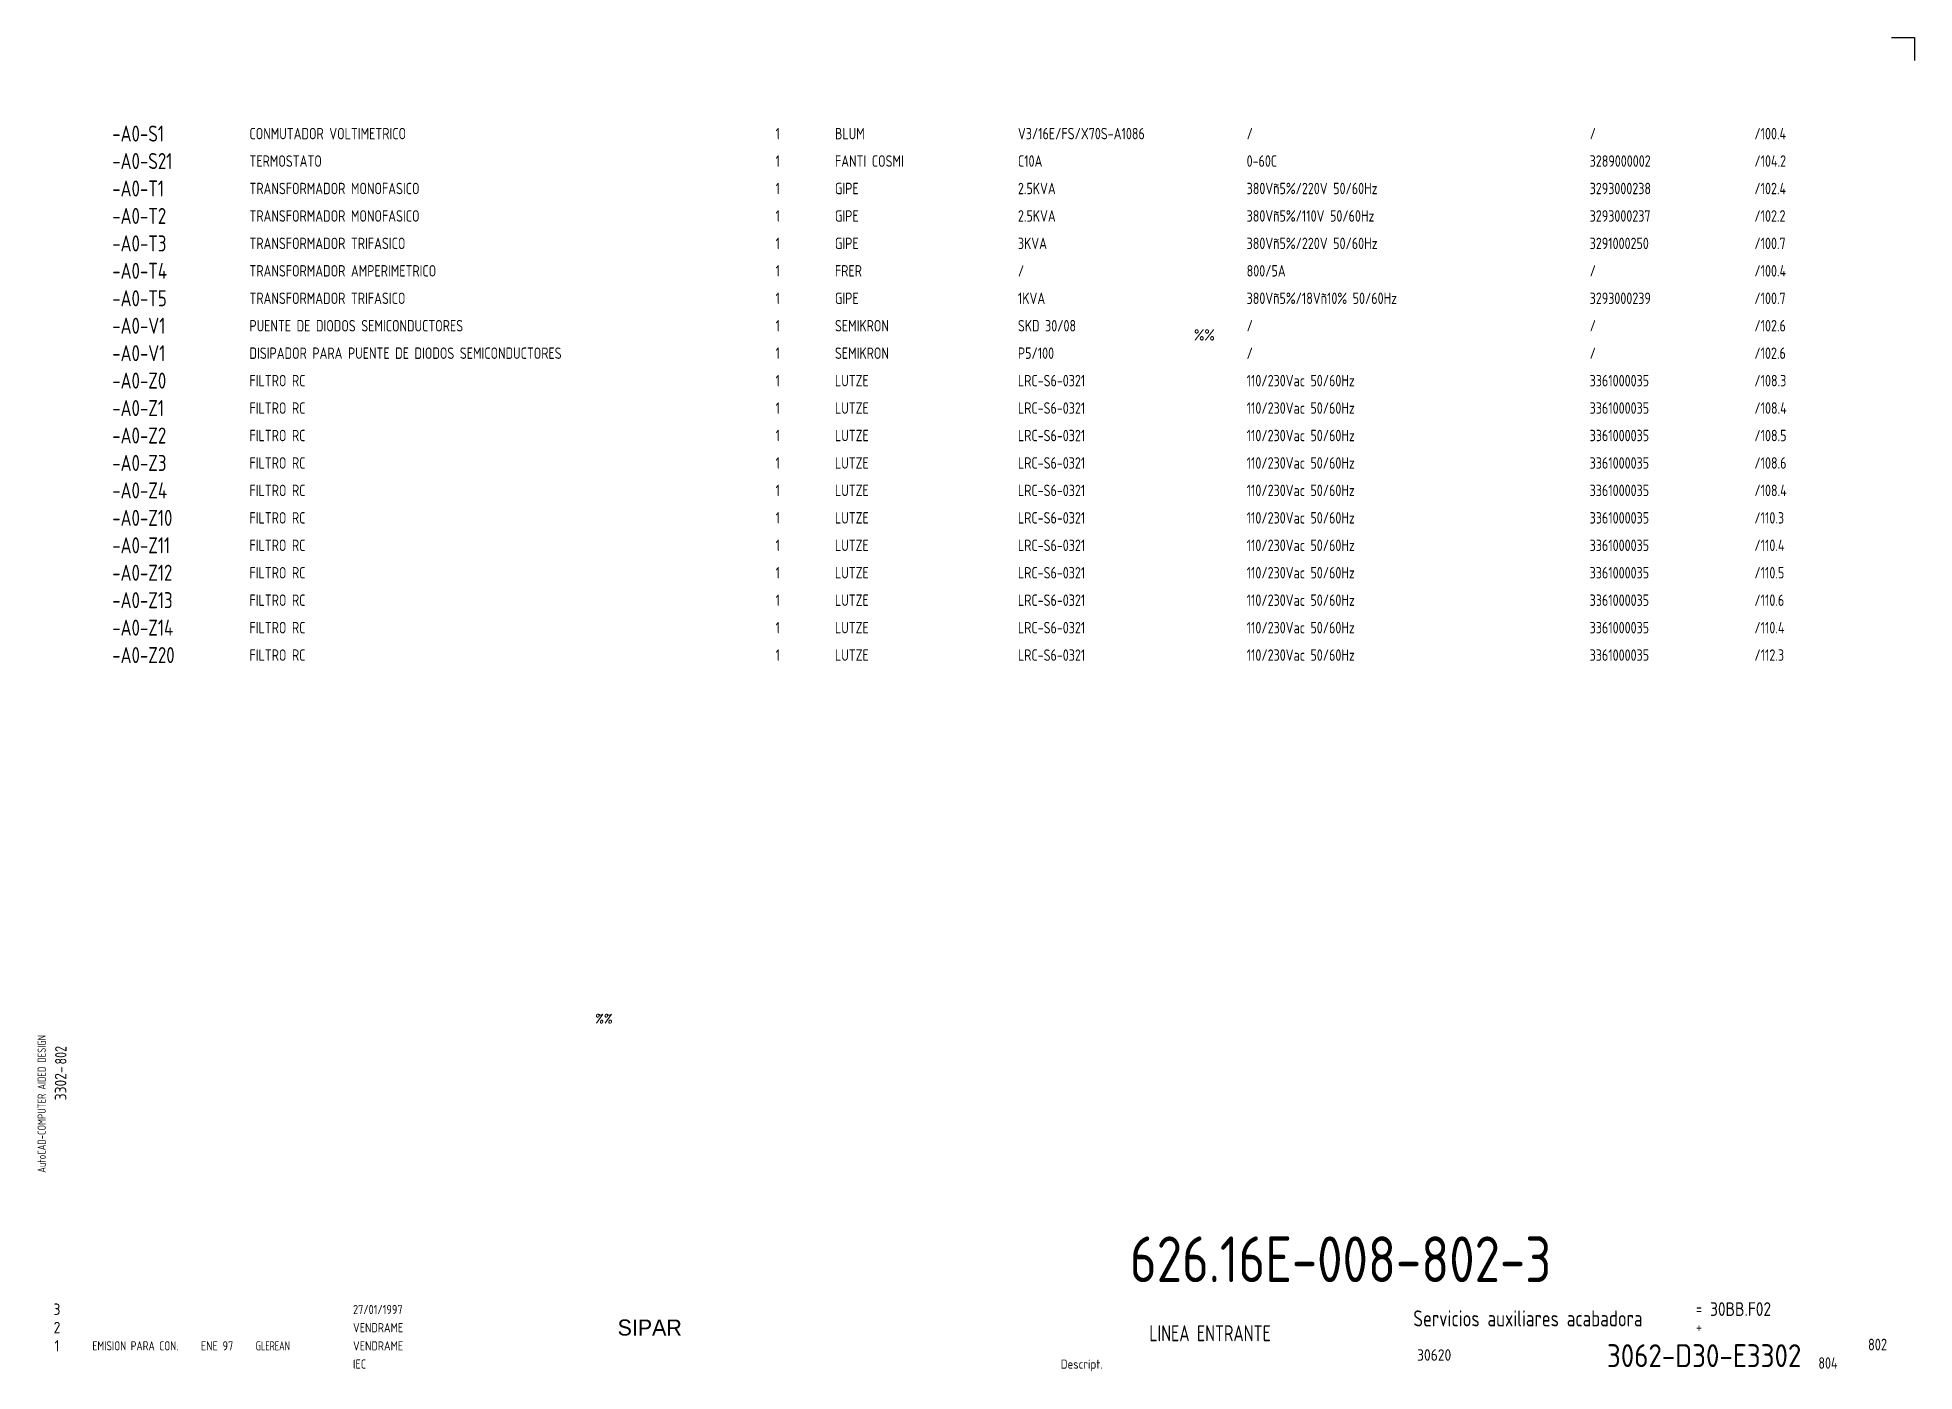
# Model space of a CAD drawing. Extents: x 10 to 420, y 5 to 297.
import ezdxf
from ezdxf.enums import TextEntityAlignment as Align

# ---------------------------------------------------------------- set-up
doc = ezdxf.new("R2010")
doc.units = 0
doc.header["$LTSCALE"] = 8
doc.header["$MEASUREMENT"] = 0
doc.layers.get('0').update_dxf_attribs({"linetype": 'CONTINUOUS'})
doc.layers.add('CART', color=7, linetype='CONTINUOUS')
doc.layers.add('ING', color=7, linetype='CONTINUOUS')
doc.styles.add('DIN', font='DIN', dxfattribs={"width": 0.85})
doc.styles.add('SIMPLEX', font='SIMPLEX', dxfattribs={"width": 0.9})
doc.styles.add('UNIV', font='UNIV')

# ---------------------------------------------------------------- blocks, each defined once
blk = doc.blocks.new('WB-FG100')
at = {"layer": 'CART', "color": 1}
for p, q in [((415, 297), (420, 297)), ((420, 297), (420, 292))]:
    blk.add_line(p, q, dxfattribs=at)
at = {"layer": 'CART', "color": 1, "style": 'DIN', "width": 0.8}
blk.add_text('AutoCAD-COMPUTER AIDED DESIGN', height=1.8, rotation=90, dxfattribs=at).set_placement((11.47, 48.84))
at = {"layer": 'CART', "color": 3, "style": 'DIN', "width": 0.8}
for s, p in [('=', (372.24, 17.91)), ('+', (372.24, 13.87))]:
    blk.add_text(s, height=2.5, dxfattribs=at).set_placement(p)
at = {"layer": 'CART', "color": 7, "style": 'DIN', "width": 0.9}
blk.add_attdef('FILE', text='', height=2.5, rotation=90, dxfattribs=at).set_placement((15.95, 68.38), align=Align.CENTER)
for tag, p in [('MOD-3', (13.92, 19)), ('MOD-2', (13.92, 15)), ('MOD-1', (13.92, 11)), ('NR.COMMESSA', (315, 9))]:
    blk.add_attdef(tag, text='', height=2.5, dxfattribs=at).set_placement(p, align=Align.MIDDLE)
at = {"layer": 'CART', "color": 7, "style": 'DIN'}
for tag, width, p in [('REV-3', 0.9, (21.66, 19)), ('DATA-3', 0.9, (45.37, 19)), ('NOME-3', 0.9, (57.37, 19)), ('REV-2', 0.9, (21.66, 15)), ('DATA-2', 0.9, (45.37, 15)), ('NOME-2', 0.9, (57.37, 15)), ('REV-1', 0.9, (21.66, 11)), ('DATA-1', 0.9, (45.37, 11)), ('NOME-1', 0.7, (57.37, 11))]:
    blk.add_attdef(tag, text='', height=2, dxfattribs=dict(at, width=width)).set_placement(p, align=Align.MIDDLE_LEFT)
at = {"layer": 'CART', "color": 7, "style": 'DIN', "width": 0.9}
for tag, p, height in [('DATA', (78.64, 17.94), 2), ('ESECUTORE', (78.64, 13.97), 2), ('CONTROLLORE', (78.64, 9.99), 2), ('SEGUE', (398.93, 5.65), 2.8), ('NORMA', (78.64, 6.01), 2)]:
    blk.add_attdef(tag, p, '', height=height, dxfattribs=at)
at = {"layer": 'CART', "color": 2, "style": 'DIN', "width": 0.9}
for tag, p in [('TITOLO-1/3', (266.5, 18.23)), ('TITOLO-1/2', (266.5, 15.73)), ('TITOLO-2/3', (266.5, 13.18)), ('TITOLO-2/2', (266.5, 10.68)), ('TITOLO-3/3', (266.5, 8.13))]:
    blk.add_attdef(tag, text='', height=3.5, dxfattribs=at).set_placement(p, align=Align.MIDDLE)
at = {"layer": 'CART', "color": 3, "style": 'DIN', "width": 0.9}
blk.add_attdef('ASSIEME', text='', height=3.5, dxfattribs=at).set_placement((334, 17), align=Align.MIDDLE)
at = {"layer": 'CART', "color": 3, "style": 'DIN', "width": 0.85}
for tag, p in [('=', (375.33, 16.63)), ('+', (375.33, 12.76))]:
    blk.add_attdef(tag, text='', height=3, dxfattribs=at).set_placement(p, align=Align.BOTTOM_LEFT)
at = {"layer": 'CART', "color": 3, "style": 'DIN', "width": 0.9}
blk.add_attdef('FOGLIO', text='', height=2.8, dxfattribs=at).set_placement((414.2, 9.56), align=Align.RIGHT)
at = {"layer": 'CART', "color": 2, "style": 'DIN', "width": 0.9}
blk.add_attdef('DISEGNO', text='', height=5, dxfattribs=at).set_placement((395.27, 6.35), align=Align.RIGHT)
at = {"layer": 'CART', "color": 1, "style": 'DIN', "width": 0.9}
blk.add_attdef('TIPOLOGIA', (233.37, 6), '', height=2, dxfattribs=at)

msp = doc.modelspace()

# ---------------------------------------------------------------- block references
at = {"layer": 'CART'}
ref = msp.add_blockref('WB-FG100', (0, 0), dxfattribs=at)
ref.add_attrib('TIPOLOGIA', 'Descript.', (233.37, 6), dxfattribs={"color": 1, "height": 2, "style": 'DIN', "width": 0.9})
ref.add_attrib('ASSIEME', 'Servicios auxiliares acabadora', dxfattribs={"color": 3, "height": 3.5, "style": 'DIN', "width": 0.8}).set_placement((335.5, 17), align=Align.MIDDLE)
ref.add_attrib('=', '30BB.F02', dxfattribs={"color": 3, "height": 3, "style": 'DIN', "width": 0.85}).set_placement((375.33, 16.63), align=Align.BOTTOM_LEFT)
ref.add_attrib('NR.COMMESSA', '30620', dxfattribs={"color": 7, "height": 2.5, "style": 'DIN', "width": 0.9}).set_placement((315, 9), align=Align.MIDDLE)
ref.add_attrib('DISEGNO', '3062-D30-E3302', dxfattribs={"color": 2, "height": 5, "style": 'DIN', "width": 0.9}).set_placement((395.27, 6.35), align=Align.RIGHT)
ref.add_attrib('DATA', '27/01/1997', (78.64, 17.94), dxfattribs={"color": 7, "height": 2, "style": 'DIN', "width": 0.85})
ref.add_attrib('ESECUTORE', 'VENDRAME', (78.64, 13.97), dxfattribs={"color": 7, "height": 2, "style": 'DIN', "width": 0.85})
ref.add_attrib('CONTROLLORE', 'VENDRAME', (78.64, 9.99), dxfattribs={"color": 7, "height": 2, "style": 'DIN', "width": 0.85})
ref.add_attrib('NORMA', 'IEC', (78.64, 6.01), dxfattribs={"color": 7, "height": 2, "style": 'DIN', "width": 0.85})
ref.add_attrib('MOD-1', '1', dxfattribs={"color": 7, "height": 2.5, "style": 'DIN', "width": 0.9}).set_placement((13.92, 11), align=Align.MIDDLE)
ref.add_attrib('REV-1', 'EMISION PARA CON.', dxfattribs={"color": 7, "height": 2, "style": 'DIN', "width": 0.8}).set_placement((21.66, 11), align=Align.MIDDLE_LEFT)
ref.add_attrib('DATA-1', 'ENE 97', dxfattribs={"color": 7, "height": 2, "style": 'DIN', "width": 0.85}).set_placement((45.37, 11), align=Align.MIDDLE_LEFT)
ref.add_attrib('NOME-1', 'GLEREAN', dxfattribs={"color": 7, "height": 2, "style": 'DIN', "width": 0.7}).set_placement((57.37, 11), align=Align.MIDDLE_LEFT)
ref.add_attrib('MOD-2', '2', dxfattribs={"color": 7, "height": 2.5, "style": 'DIN', "width": 0.9}).set_placement((13.92, 15), align=Align.MIDDLE)
ref.add_attrib('MOD-3', '3', dxfattribs={"color": 7, "height": 2.5, "style": 'DIN', "width": 0.9}).set_placement((13.92, 19), align=Align.MIDDLE)
ref.add_attrib('FILE', '3302-', dxfattribs={"color": 7, "height": 2.5, "rotation": 90, "style": 'DIN', "width": 0.9}).set_placement((15.95, 68.38), align=Align.CENTER)

# ---------------------------------------------------------------- texts
at = {"color": 3, "style": 'DIN', "width": 0.8}
for s, p in [('-A0-S1', (26, 276)), ('-A0-S21', (26, 270)), ('-A0-T1', (26, 264)), ('-A0-T2', (26, 258)), ('-A0-T3', (26, 252)), ('-A0-T4', (26, 246)), ('-A0-T5', (26, 240)), ('-A0-V1', (26, 234)), ('-A0-V1', (26, 228)), ('-A0-Z0', (26, 222)), ('-A0-Z1', (26, 216)), ('-A0-Z2', (26, 210)), ('-A0-Z3', (26, 204)), ('-A0-Z4', (26, 198)), ('-A0-Z10', (26, 192)), ('-A0-Z11', (26, 186)), ('-A0-Z12', (26, 180)), ('-A0-Z13', (26, 174)), ('-A0-Z14', (26, 168)), ('-A0-Z20', (26, 162))]:
    msp.add_text(s, height=3.5, dxfattribs=at).set_placement(p, align=Align.MIDDLE_LEFT)
at = {"color": 7, "style": 'DIN', "width": 0.8}
for p in [(171.5, 276), (171.5, 270), (171.5, 264), (171.5, 258), (171.5, 252), (171.5, 246), (171.5, 240), (171.5, 234), (171.5, 228), (171.5, 222), (171.5, 216), (171.5, 210), (171.5, 204), (171.5, 198), (171.5, 192), (171.5, 186), (171.5, 180), (171.5, 174), (171.5, 168), (171.5, 162)]:
    msp.add_text('1', height=2.5, dxfattribs=at).set_placement(p, align=Align.MIDDLE)
for s, p in [('BLUM', (184, 276)), ('V3/16E/FS/X70S-A1086', (224, 276)), ('/', (274, 276)), ('/', (349, 276)), ('/100.4', (385, 276)), ('FANTI COSMI', (184, 270)), ('C10A', (224, 270)), ('0-60C', (274, 270)), ('3289000002', (349, 270)), ('/104.2', (385, 270)), ('GIPE', (184, 264)), ('2.5KVA', (224, 264)), ('380Vñ5%/220V 50/60Hz', (274, 264)), ('3293000238', (349, 264)), ('/102.4', (385, 264)), ('GIPE', (184, 258)), ('2.5KVA', (224, 258)), ('380Vñ5%/110V 50/60Hz', (274, 258)), ('3293000237', (349, 258)), ('/102.2', (385, 258)), ('GIPE', (184, 252)), ('3KVA', (224, 252)), ('380Vñ5%/220V 50/60Hz', (274, 252)), ('3291000250', (349, 252)), ('/100.7', (385, 252)), ('FRER', (184, 246)), ('/', (224, 246)), ('800/5A', (274, 246)), ('/', (349, 246)), ('/100.4', (385, 246)), ('GIPE', (184, 240)), ('1KVA', (224, 240)), ('380Vñ5%/18Vñ10% 50/60Hz', (274, 240)), ('3293000239', (349, 240)), ('/100.7', (385, 240)), ('SEMIKRON', (184, 234)), ('SKD 30/08', (224, 234)), ('/', (274, 234)), ('/', (349, 234)), ('/102.6', (385, 234)), ('SEMIKRON', (184, 228)), ('P5/100', (224, 228)), ('/', (274, 228)), ('/', (349, 228)), ('/102.6', (385, 228)), ('LUTZE', (184, 222)), ('LRC-S6-0321', (224, 222)), ('110/230Vac 50/60Hz', (274, 222)), ('3361000035', (349, 222)), ('/108.3', (385, 222)), ('LUTZE', (184, 216)), ('LRC-S6-0321', (224, 216)), ('110/230Vac 50/60Hz', (274, 216)), ('3361000035', (349, 216)), ('/108.4', (385, 216)), ('LUTZE', (184, 210)), ('LRC-S6-0321', (224, 210)), ('110/230Vac 50/60Hz', (274, 210)), ('3361000035', (349, 210)), ('/108.5', (385, 210)), ('LUTZE', (184, 204)), ('LRC-S6-0321', (224, 204)), ('110/230Vac 50/60Hz', (274, 204)), ('3361000035', (349, 204)), ('/108.6', (385, 204)), ('LUTZE', (184, 198)), ('LRC-S6-0321', (224, 198)), ('110/230Vac 50/60Hz', (274, 198)), ('3361000035', (349, 198)), ('/108.4', (385, 198)), ('LUTZE', (184, 192)), ('LRC-S6-0321', (224, 192)), ('110/230Vac 50/60Hz', (274, 192)), ('3361000035', (349, 192)), ('/110.3', (385, 192)), ('LUTZE', (184, 186)), ('LRC-S6-0321', (224, 186)), ('110/230Vac 50/60Hz', (274, 186)), ('3361000035', (349, 186)), ('/110.4', (385, 186)), ('LUTZE', (184, 180)), ('LRC-S6-0321', (224, 180)), ('110/230Vac 50/60Hz', (274, 180)), ('3361000035', (349, 180)), ('/110.5', (385, 180)), ('LUTZE', (184, 174)), ('LRC-S6-0321', (224, 174)), ('110/230Vac 50/60Hz', (274, 174)), ('3361000035', (349, 174)), ('/110.6', (385, 174)), ('LUTZE', (184, 168)), ('LRC-S6-0321', (224, 168)), ('110/230Vac 50/60Hz', (274, 168)), ('3361000035', (349, 168)), ('/110.4', (385, 168)), ('LUTZE', (184, 162)), ('LRC-S6-0321', (224, 162)), ('110/230Vac 50/60Hz', (274, 162)), ('3361000035', (349, 162)), ('/112.3', (385, 162))]:
    msp.add_text(s, height=2.5, dxfattribs=at).set_placement(p, align=Align.MIDDLE_LEFT)
at = {"style": 'DIN'}
for s, width, p in [('%%', 0.85, (262.5, 230.75)), ('804', 0.8, (399, 6))]:
    msp.add_text(s, height=2.5, dxfattribs=dict(at, width=width)).set_placement(p)
at = {"color": 7, "linetype": 'Continuous', "style": 'SIMPLEX', "width": 0.9}
msp.add_text('%%', height=2, dxfattribs=at).set_placement((133.5, 82.5), align=Align.MIDDLE)
at = {"style": 'DIN', "width": 0.8}
msp.add_text('802', height=2.5, rotation=90, dxfattribs=at).set_placement((16, 72.5))
at = {"color": 3, "style": 'DIN', "width": 0.75}
msp.add_text('LINEA ENTRANTE', height=3.5, dxfattribs=at).set_placement((266, 12), align=Align.CENTER)
at = {"color": 3, "style": 'DIN', "width": 0.8}
msp.add_text('802', height=2.56, dxfattribs=at).set_placement((414, 10), align=Align.RIGHT)
at = {"color": 2, "insert": (248.47, 34.92), "char_height": 10, "width": 111.0411, "attachment_point": 1, "style": 'DIN'}
msp.add_mtext('626.16E-008-802-3', dxfattribs=at)
at = {"layer": 'CART', "color": 2, "linetype": 'Continuous', "style": 'UNIV'}
msp.add_text('SIPAR', height=3.5, dxfattribs=at).set_placement((143.5, 13.25), align=Align.CENTER)
at = {"layer": 'ING', "color": 7, "style": 'DIN', "width": 0.8}
for s, p in [('CONMUTADOR VOLTIMETRICO', (56, 276)), ('TERMOSTATO', (56, 270)), ('TRANSFORMADOR MONOFASICO', (56, 264)), ('TRANSFORMADOR MONOFASICO', (56, 258)), ('TRANSFORMADOR TRIFASICO', (56, 252)), ('TRANSFORMADOR AMPERIMETRICO', (56, 246)), ('TRANSFORMADOR TRIFASICO', (56, 240)), ('PUENTE DE DIODOS SEMICONDUCTORES', (56, 234)), ('DISIPADOR PARA PUENTE DE DIODOS SEMICONDUCTORES', (56, 228)), ('FILTRO RC', (56, 222)), ('FILTRO RC', (56, 216)), ('FILTRO RC', (56, 210)), ('FILTRO RC', (56, 204)), ('FILTRO RC', (56, 198)), ('FILTRO RC', (56, 192)), ('FILTRO RC', (56, 186)), ('FILTRO RC', (56, 180)), ('FILTRO RC', (56, 174)), ('FILTRO RC', (56, 168)), ('FILTRO RC', (56, 162))]:
    msp.add_text(s, height=2.5, dxfattribs=at).set_placement(p, align=Align.MIDDLE_LEFT)

doc.saveas('drawing.dxf')
